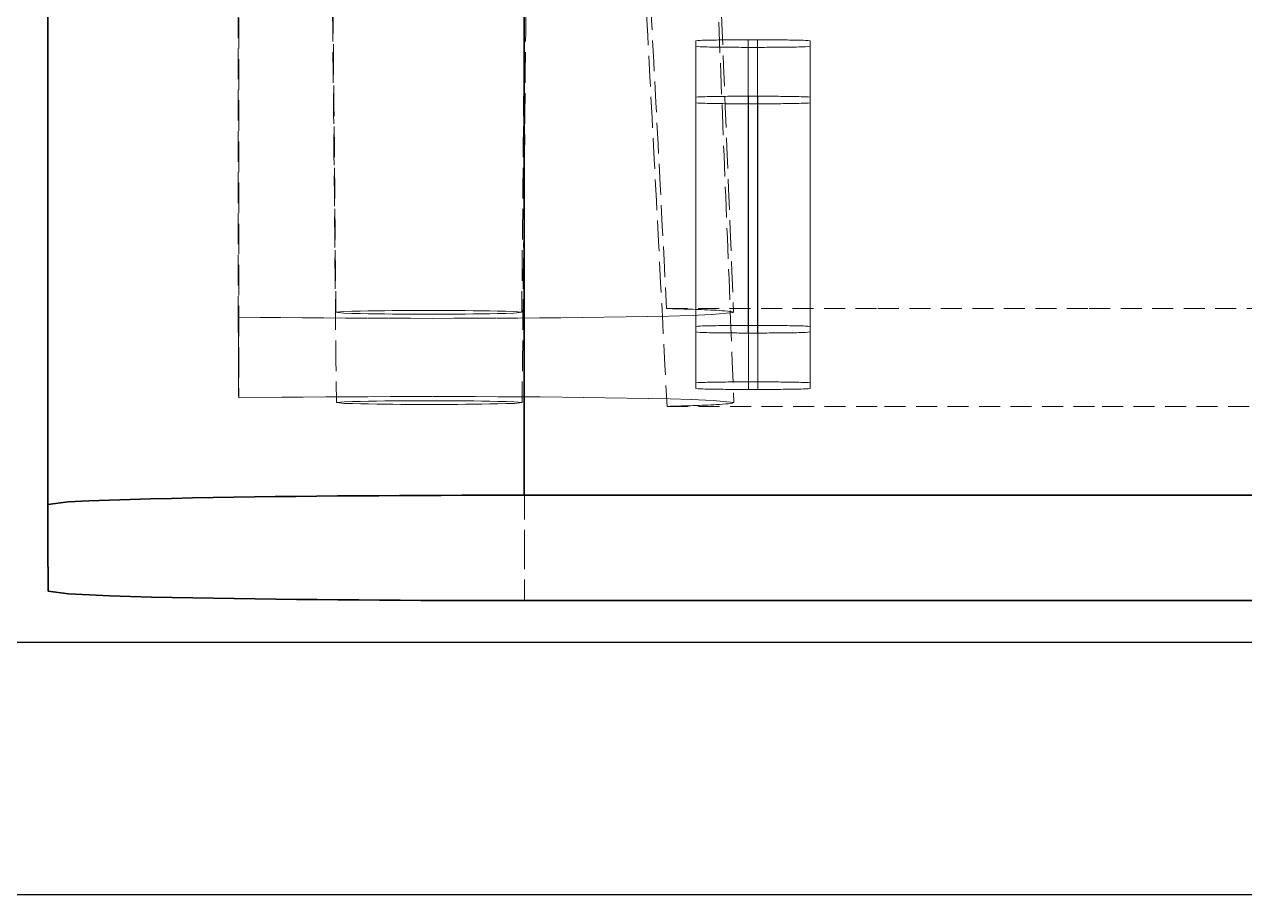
# Model space of a CAD drawing. Header units: millimetres. Extents: x 10 to 410, y 10 to 287.
# Drawn here: x 36.38 to 65.42, y 166 to 186.72 of the extents above; entities that cross this region are included whole.
import ezdxf

# ---------------------------------------------------------------- set-up
doc = ezdxf.new("R2010")
doc.units = ezdxf.units.MM
doc.linetypes.add('DASHED', pattern=[0.75, 0.5, -0.25])
for name, color, linetype, lineweight in [('HIDDEN', 8, 'DASHED', 18), ('TITLE_BLOCK', 7, 'CONTINUOUS', 25), ('VISIBLE', 7, 'CONTINUOUS', 35)]:
    doc.layers.add(name, color=color, linetype=linetype, lineweight=lineweight)

msp = doc.modelspace()

# ---------------------------------------------------------------- linework, layer by layer
at = {"layer": 'HIDDEN'}
for points in [[(43.794, 179.863), (43.785, 180.843), (43.775, 181.824), (43.766, 182.805), (43.757, 183.785), (43.747, 184.766), (43.738, 185.747), (43.729, 186.728), (43.719, 187.708), (43.71, 188.689), (43.701, 189.67), (43.691, 190.651), (43.682, 191.631), (43.673, 192.612), (43.663, 193.593), (43.654, 194.574), (43.645, 195.554), (43.635, 196.535), (43.626, 197.516), (43.617, 198.497), (43.607, 199.477), (43.598, 200.458), (43.589, 201.439), (43.579, 202.42)], [(48.216, 179.863), (48.225, 180.843), (48.234, 181.824), (48.244, 182.805), (48.253, 183.785), (48.262, 184.766), (48.272, 185.747), (48.281, 186.728), (48.29, 187.708), (48.3, 188.689), (48.309, 189.67), (48.319, 190.651), (48.328, 191.631), (48.337, 192.612), (48.347, 193.593), (48.356, 194.574), (48.365, 195.554), (48.375, 196.535), (48.384, 197.516), (48.393, 198.497), (48.403, 199.477), (48.412, 200.458), (48.421, 201.439), (48.431, 202.42)], [(51.663, 179.952), (51.612, 180.933), (51.562, 181.914), (51.511, 182.895), (51.46, 183.876), (51.409, 184.856), (51.358, 185.837), (51.306, 186.818), (51.254, 187.799), (51.203, 188.78), (51.15, 189.76), (51.098, 190.741), (51.045, 191.722), (50.992, 192.703), (50.939, 193.683), (50.886, 194.664), (50.832, 195.645), (50.778, 196.626), (50.724, 197.606), (50.669, 198.587), (50.614, 199.567), (50.559, 200.548), (50.504, 201.529), (50.448, 202.509)], [(52.354, 202.42), (52.393, 201.439), (52.432, 200.458), (52.472, 199.478), (52.511, 198.497), (52.55, 197.516), (52.589, 196.535), (52.629, 195.555), (52.668, 194.574), (52.707, 193.593), (52.746, 192.612), (52.786, 191.632), (52.825, 190.651), (52.864, 189.67), (52.903, 188.689), (52.942, 187.709), (52.982, 186.728), (53.021, 185.747), (53.06, 184.766), (53.099, 183.786), (53.139, 182.805), (53.178, 181.824), (53.217, 180.843), (53.256, 179.863)], [(41.47, 179.751), (41.47, 180.733), (41.47, 181.714), (41.47, 182.696), (41.47, 183.678), (41.47, 184.66), (41.47, 185.642), (41.47, 186.623), (41.47, 187.605), (41.47, 188.587), (41.47, 189.569), (41.47, 190.55), (41.47, 191.532), (41.47, 192.514), (41.47, 193.496), (41.47, 194.478), (41.47, 195.459), (41.47, 196.441), (41.47, 197.423), (41.47, 198.405), (41.47, 199.387), (41.47, 200.368), (41.47, 201.35), (41.47, 202.332)], [(36.945, 173.224), (36.945, 174.407), (36.945, 175.589), (36.945, 176.772), (36.945, 177.955), (36.945, 179.138), (36.945, 180.321), (36.945, 181.504), (36.945, 182.686), (36.945, 183.869), (36.945, 185.052), (36.945, 186.235), (36.945, 187.418), (36.945, 188.6), (36.945, 189.783), (36.945, 190.966), (36.945, 192.149), (36.945, 193.332), (36.945, 194.514), (36.945, 195.697), (36.945, 196.88), (36.945, 198.063), (36.945, 199.246), (36.945, 200.429)], [(41.48, 200.358), (41.48, 199.378), (41.48, 198.399), (41.48, 197.419), (41.48, 196.439), (41.48, 195.46), (41.48, 194.48), (41.48, 193.5), (41.48, 192.52), (41.48, 191.541), (41.48, 190.561), (41.48, 189.581), (41.48, 188.602), (41.48, 187.622), (41.48, 186.642), (41.48, 185.663), (41.48, 184.683), (41.48, 183.703), (41.48, 182.723), (41.48, 181.744), (41.48, 180.764), (41.48, 179.784), (41.48, 178.805), (41.48, 177.825)], [(43.805, 177.713), (43.795, 178.694), (43.786, 179.675), (43.776, 180.655), (43.767, 181.636), (43.758, 182.617), (43.748, 183.598), (43.739, 184.578), (43.73, 185.559), (43.72, 186.54), (43.711, 187.521), (43.702, 188.501), (43.692, 189.482), (43.683, 190.463), (43.674, 191.444), (43.664, 192.424), (43.655, 193.405), (43.646, 194.386), (43.636, 195.367), (43.627, 196.347), (43.618, 197.328), (43.608, 198.309), (43.599, 199.29), (43.59, 200.27)], [(48.226, 177.713), (48.235, 178.694), (48.245, 179.675), (48.254, 180.655), (48.263, 181.636), (48.273, 182.617), (48.282, 183.598), (48.292, 184.578), (48.301, 185.559), (48.31, 186.54), (48.32, 187.521), (48.329, 188.501), (48.338, 189.482), (48.348, 190.463), (48.357, 191.444), (48.366, 192.424), (48.376, 193.405), (48.385, 194.386), (48.394, 195.367), (48.404, 196.347), (48.413, 197.328), (48.422, 198.309), (48.432, 199.29), (48.441, 200.27)], [(48.284, 173), (48.284, 174.183), (48.284, 175.366), (48.284, 176.548), (48.284, 177.731), (48.284, 178.914), (48.284, 180.097), (48.284, 181.28), (48.284, 182.462), (48.284, 183.645), (48.284, 184.828), (48.284, 186.011), (48.284, 187.194), (48.284, 188.377), (48.284, 189.559), (48.284, 190.742), (48.284, 191.925), (48.284, 193.108), (48.284, 194.291), (48.284, 195.473), (48.284, 196.656), (48.284, 197.839), (48.284, 199.022), (48.284, 200.205)], [(51.674, 177.624), (51.624, 178.605), (51.573, 179.585), (51.522, 180.566), (51.471, 181.547), (51.42, 182.528), (51.369, 183.509), (51.318, 184.49), (51.266, 185.47), (51.214, 186.451), (51.162, 187.432), (51.109, 188.413), (51.057, 189.394), (51.004, 190.374), (50.95, 191.355), (50.897, 192.336), (50.843, 193.316), (50.789, 194.297), (50.735, 195.278), (50.681, 196.258), (50.626, 197.239), (50.57, 198.22), (50.515, 199.2), (50.459, 200.181)], [(52.364, 200.27), (52.404, 199.29), (52.443, 198.309), (52.482, 197.328), (52.521, 196.348), (52.56, 195.367), (52.6, 194.386), (52.639, 193.405), (52.678, 192.425), (52.717, 191.444), (52.757, 190.463), (52.796, 189.482), (52.835, 188.502), (52.874, 187.521), (52.914, 186.54), (52.953, 185.559), (52.992, 184.579), (53.031, 183.598), (53.071, 182.617), (53.11, 181.636), (53.149, 180.656), (53.188, 179.675), (53.228, 178.694), (53.267, 177.713)], [(52.356, 186.326), (52.409, 186.333), (52.463, 186.336), (52.517, 186.338), (52.572, 186.339), (52.626, 186.341), (52.68, 186.342), (52.734, 186.343), (52.789, 186.344), (52.843, 186.345), (52.897, 186.346), (52.951, 186.347), (53.006, 186.347), (53.06, 186.348), (53.114, 186.348), (53.168, 186.349), (53.223, 186.349), (53.277, 186.349), (53.331, 186.35), (53.385, 186.35), (53.44, 186.35), (53.494, 186.35), (53.548, 186.35), (53.603, 186.35)], [(52.356, 186.326), (52.356, 186.32), (52.356, 186.314), (52.356, 186.309), (52.356, 186.303), (52.356, 186.297), (52.356, 186.292), (52.356, 186.286), (52.356, 186.28), (52.356, 186.275), (52.356, 186.269), (52.356, 186.264), (52.356, 186.258), (52.356, 186.252), (52.356, 186.247), (52.356, 186.241), (52.356, 186.235), (52.356, 186.23), (52.356, 186.224), (52.356, 186.218), (52.356, 186.213), (52.356, 186.207), (52.356, 186.201), (52.356, 186.196)], [(52.356, 186.326), (52.356, 186.326), (52.356, 186.326), (52.356, 186.326), (52.356, 186.326), (52.356, 186.326), (52.356, 186.326), (52.356, 186.326), (52.356, 186.326), (52.356, 186.326), (52.356, 186.326), (52.356, 186.326), (52.356, 186.326), (52.356, 186.326), (52.356, 186.326), (52.356, 186.326), (52.356, 186.326), (52.356, 186.326), (52.356, 186.326), (52.356, 186.326), (52.356, 186.326), (52.356, 186.326), (52.356, 186.326), (52.356, 186.326)], [(52.356, 179.524), (52.356, 179.82), (52.356, 180.116), (52.356, 180.412), (52.356, 180.707), (52.356, 181.003), (52.356, 181.299), (52.356, 181.594), (52.356, 181.89), (52.356, 182.186), (52.356, 182.481), (52.356, 182.777), (52.356, 183.073), (52.356, 183.369), (52.356, 183.664), (52.356, 183.96), (52.356, 184.256), (52.356, 184.551), (52.356, 184.847), (52.356, 185.143), (52.356, 185.439), (52.356, 185.734), (52.356, 186.03), (52.356, 186.326)], [(52.356, 179.524), (52.356, 179.82), (52.356, 180.116), (52.356, 180.412), (52.356, 180.707), (52.356, 181.003), (52.356, 181.299), (52.356, 181.594), (52.356, 181.89), (52.356, 182.186), (52.356, 182.481), (52.356, 182.777), (52.356, 183.073), (52.356, 183.369), (52.356, 183.664), (52.356, 183.96), (52.356, 184.256), (52.356, 184.551), (52.356, 184.847), (52.356, 185.143), (52.356, 185.439), (52.356, 185.734), (52.356, 186.03), (52.356, 186.326)], [(52.356, 186.196), (52.41, 186.189), (52.464, 186.186), (52.518, 186.184), (52.572, 186.182), (52.626, 186.18), (52.681, 186.179), (52.735, 186.178), (52.789, 186.177), (52.844, 186.176), (52.898, 186.175), (52.952, 186.175), (53.006, 186.174), (53.061, 186.174), (53.115, 186.173), (53.169, 186.173), (53.223, 186.172), (53.278, 186.172), (53.332, 186.172), (53.386, 186.172), (53.441, 186.171), (53.495, 186.171), (53.549, 186.171), (53.603, 186.171)], [(52.356, 179.395), (52.356, 179.69), (52.356, 179.986), (52.356, 180.282), (52.356, 180.577), (52.356, 180.873), (52.356, 181.169), (52.356, 181.465), (52.356, 181.76), (52.356, 182.056), (52.356, 182.352), (52.356, 182.647), (52.356, 182.943), (52.356, 183.239), (52.356, 183.534), (52.356, 183.83), (52.356, 184.126), (52.356, 184.422), (52.356, 184.717), (52.356, 185.013), (52.356, 185.309), (52.356, 185.604), (52.356, 185.9), (52.356, 186.196)], [(53.603, 186.35), (53.612, 186.35), (53.622, 186.35), (53.632, 186.35), (53.642, 186.35), (53.652, 186.35), (53.662, 186.35), (53.672, 186.35), (53.681, 186.35), (53.691, 186.35), (53.701, 186.35), (53.711, 186.35), (53.721, 186.35), (53.731, 186.35), (53.741, 186.35), (53.75, 186.35), (53.76, 186.35), (53.77, 186.35), (53.78, 186.35), (53.79, 186.35), (53.8, 186.35), (53.81, 186.35), (53.819, 186.35), (53.829, 186.35)], [(53.603, 179.549), (53.603, 179.845), (53.603, 180.14), (53.603, 180.436), (53.603, 180.732), (53.603, 181.028), (53.603, 181.323), (53.603, 181.619), (53.603, 181.915), (53.603, 182.21), (53.603, 182.506), (53.603, 182.802), (53.603, 183.098), (53.603, 183.393), (53.603, 183.689), (53.603, 183.985), (53.603, 184.28), (53.603, 184.576), (53.603, 184.872), (53.603, 185.167), (53.603, 185.463), (53.603, 185.759), (53.603, 186.055), (53.603, 186.35)], [(53.603, 186.171), (53.613, 186.171), (53.623, 186.171), (53.633, 186.171), (53.643, 186.171), (53.653, 186.171), (53.663, 186.171), (53.672, 186.171), (53.682, 186.171), (53.692, 186.171), (53.702, 186.171), (53.712, 186.171), (53.722, 186.171), (53.732, 186.171), (53.741, 186.171), (53.751, 186.171), (53.761, 186.171), (53.771, 186.171), (53.781, 186.171), (53.791, 186.171), (53.801, 186.171), (53.81, 186.171), (53.82, 186.171), (53.83, 186.171)], [(53.603, 179.37), (53.603, 179.666), (53.603, 179.961), (53.603, 180.257), (53.603, 180.553), (53.603, 180.848), (53.603, 181.144), (53.603, 181.44), (53.603, 181.736), (53.603, 182.031), (53.603, 182.327), (53.603, 182.623), (53.603, 182.918), (53.603, 183.214), (53.603, 183.51), (53.603, 183.806), (53.603, 184.101), (53.603, 184.397), (53.603, 184.693), (53.603, 184.988), (53.603, 185.284), (53.603, 185.58), (53.603, 185.875), (53.603, 186.171)], [(53.829, 186.35), (53.884, 186.35), (53.938, 186.35), (53.992, 186.35), (54.046, 186.35), (54.101, 186.35), (54.155, 186.349), (54.209, 186.349), (54.264, 186.349), (54.318, 186.348), (54.372, 186.348), (54.426, 186.347), (54.481, 186.347), (54.535, 186.346), (54.589, 186.345), (54.643, 186.344), (54.698, 186.343), (54.752, 186.342), (54.806, 186.341), (54.86, 186.339), (54.915, 186.338), (54.969, 186.336), (55.023, 186.333), (55.077, 186.326)], [(53.829, 179.549), (53.829, 179.845), (53.829, 180.14), (53.829, 180.436), (53.829, 180.732), (53.829, 181.028), (53.829, 181.323), (53.829, 181.619), (53.829, 181.915), (53.829, 182.21), (53.829, 182.506), (53.829, 182.802), (53.829, 183.098), (53.829, 183.393), (53.829, 183.689), (53.829, 183.985), (53.829, 184.28), (53.829, 184.576), (53.829, 184.872), (53.829, 185.167), (53.829, 185.463), (53.829, 185.759), (53.829, 186.055), (53.829, 186.35)], [(53.83, 186.171), (53.884, 186.171), (53.939, 186.171), (53.993, 186.171), (54.047, 186.172), (54.102, 186.172), (54.156, 186.172), (54.21, 186.172), (54.264, 186.173), (54.319, 186.173), (54.373, 186.174), (54.427, 186.174), (54.481, 186.175), (54.536, 186.175), (54.59, 186.176), (54.644, 186.177), (54.698, 186.178), (54.753, 186.179), (54.807, 186.18), (54.861, 186.182), (54.915, 186.184), (54.97, 186.186), (55.024, 186.189), (55.077, 186.196)], [(53.83, 179.37), (53.83, 179.666), (53.83, 179.961), (53.83, 180.257), (53.83, 180.553), (53.83, 180.848), (53.83, 181.144), (53.83, 181.44), (53.83, 181.736), (53.83, 182.031), (53.83, 182.327), (53.83, 182.623), (53.83, 182.918), (53.83, 183.214), (53.83, 183.51), (53.83, 183.806), (53.83, 184.101), (53.83, 184.397), (53.83, 184.693), (53.83, 184.988), (53.83, 185.284), (53.83, 185.58), (53.83, 185.875), (53.83, 186.171)], [(55.077, 186.326), (55.077, 186.32), (55.077, 186.314), (55.077, 186.309), (55.077, 186.303), (55.077, 186.297), (55.077, 186.292), (55.077, 186.286), (55.077, 186.28), (55.077, 186.275), (55.077, 186.269), (55.077, 186.264), (55.077, 186.258), (55.077, 186.252), (55.077, 186.247), (55.077, 186.241), (55.077, 186.235), (55.077, 186.23), (55.077, 186.224), (55.077, 186.218), (55.077, 186.213), (55.077, 186.207), (55.077, 186.201), (55.077, 186.196)], [(55.077, 179.524), (55.077, 179.82), (55.077, 180.116), (55.077, 180.412), (55.077, 180.707), (55.077, 181.003), (55.077, 181.299), (55.077, 181.594), (55.077, 181.89), (55.077, 182.186), (55.077, 182.481), (55.077, 182.777), (55.077, 183.073), (55.077, 183.369), (55.077, 183.664), (55.077, 183.96), (55.077, 184.256), (55.077, 184.551), (55.077, 184.847), (55.077, 185.143), (55.077, 185.439), (55.077, 185.734), (55.077, 186.03), (55.077, 186.326)], [(55.077, 186.196), (55.077, 186.196), (55.077, 186.196), (55.077, 186.196), (55.077, 186.196), (55.077, 186.196), (55.077, 186.196), (55.077, 186.196), (55.077, 186.196), (55.077, 186.196), (55.077, 186.196), (55.077, 186.196), (55.077, 186.196), (55.077, 186.196), (55.077, 186.196), (55.077, 186.196), (55.077, 186.196), (55.077, 186.196), (55.077, 186.196), (55.077, 186.196), (55.077, 186.196), (55.077, 186.196), (55.077, 186.196), (55.077, 186.196)], [(55.077, 179.395), (55.077, 179.69), (55.077, 179.986), (55.077, 180.282), (55.077, 180.577), (55.077, 180.873), (55.077, 181.169), (55.077, 181.465), (55.077, 181.76), (55.077, 182.056), (55.077, 182.352), (55.077, 182.647), (55.077, 182.943), (55.077, 183.239), (55.077, 183.534), (55.077, 183.83), (55.077, 184.126), (55.077, 184.422), (55.077, 184.717), (55.077, 185.013), (55.077, 185.309), (55.077, 185.604), (55.077, 185.9), (55.077, 186.196)], [(55.077, 179.395), (55.077, 179.69), (55.077, 179.986), (55.077, 180.282), (55.077, 180.577), (55.077, 180.873), (55.077, 181.169), (55.077, 181.465), (55.077, 181.76), (55.077, 182.056), (55.077, 182.352), (55.077, 182.647), (55.077, 182.943), (55.077, 183.239), (55.077, 183.534), (55.077, 183.83), (55.077, 184.126), (55.077, 184.422), (55.077, 184.717), (55.077, 185.013), (55.077, 185.309), (55.077, 185.604), (55.077, 185.9), (55.077, 186.196)], [(52.362, 184.982), (52.415, 184.989), (52.47, 184.992), (52.524, 184.994), (52.578, 184.996), (52.632, 184.998), (52.687, 184.999), (52.741, 185), (52.795, 185.001), (52.849, 185.002), (52.904, 185.003), (52.958, 185.003), (53.012, 185.004), (53.066, 185.004), (53.121, 185.005), (53.175, 185.005), (53.229, 185.006), (53.283, 185.006), (53.338, 185.006), (53.392, 185.007), (53.446, 185.007), (53.501, 185.007), (53.555, 185.007), (53.609, 185.007)], [(52.362, 184.982), (52.362, 184.977), (52.362, 184.971), (52.362, 184.965), (52.362, 184.96), (52.362, 184.954), (52.362, 184.948), (52.362, 184.943), (52.362, 184.937), (52.362, 184.931), (52.362, 184.926), (52.362, 184.92), (52.362, 184.915), (52.362, 184.909), (52.362, 184.903), (52.362, 184.898), (52.362, 184.892), (52.363, 184.886), (52.363, 184.881), (52.363, 184.875), (52.363, 184.869), (52.363, 184.864), (52.363, 184.858), (52.363, 184.852)], [(52.362, 184.982), (52.362, 184.982), (52.362, 184.982), (52.362, 184.982), (52.362, 184.982), (52.362, 184.982), (52.362, 184.982), (52.362, 184.982), (52.362, 184.982), (52.362, 184.982), (52.362, 184.982), (52.362, 184.982), (52.362, 184.982), (52.362, 184.982), (52.362, 184.982), (52.362, 184.982), (52.362, 184.982), (52.362, 184.982), (52.362, 184.982), (52.362, 184.982), (52.362, 184.982), (52.362, 184.982), (52.362, 184.982), (52.362, 184.982)], [(52.362, 178.181), (52.362, 178.477), (52.362, 178.773), (52.362, 179.068), (52.362, 179.364), (52.362, 179.66), (52.362, 179.955), (52.362, 180.251), (52.362, 180.547), (52.362, 180.842), (52.362, 181.138), (52.362, 181.434), (52.362, 181.73), (52.362, 182.025), (52.362, 182.321), (52.362, 182.617), (52.362, 182.912), (52.362, 183.208), (52.362, 183.504), (52.362, 183.799), (52.362, 184.095), (52.362, 184.391), (52.362, 184.687), (52.362, 184.982)], [(52.362, 178.181), (52.362, 178.477), (52.362, 178.773), (52.362, 179.068), (52.362, 179.364), (52.362, 179.66), (52.362, 179.955), (52.362, 180.251), (52.362, 180.547), (52.362, 180.842), (52.362, 181.138), (52.362, 181.434), (52.362, 181.73), (52.362, 182.025), (52.362, 182.321), (52.362, 182.617), (52.362, 182.912), (52.362, 183.208), (52.362, 183.504), (52.362, 183.799), (52.362, 184.095), (52.362, 184.391), (52.362, 184.687), (52.362, 184.982)], [(53.609, 185.007), (53.619, 185.007), (53.629, 185.007), (53.639, 185.007), (53.648, 185.007), (53.658, 185.007), (53.668, 185.007), (53.678, 185.007), (53.688, 185.007), (53.698, 185.007), (53.708, 185.007), (53.717, 185.007), (53.727, 185.007), (53.737, 185.007), (53.747, 185.007), (53.757, 185.007), (53.767, 185.007), (53.777, 185.007), (53.787, 185.007), (53.796, 185.007), (53.806, 185.007), (53.816, 185.007), (53.826, 185.007), (53.836, 185.007)], [(53.609, 178.206), (53.609, 178.501), (53.609, 178.797), (53.609, 179.093), (53.609, 179.389), (53.609, 179.684), (53.609, 179.98), (53.609, 180.276), (53.609, 180.571), (53.609, 180.867), (53.609, 181.163), (53.609, 181.459), (53.609, 181.754), (53.609, 182.05), (53.609, 182.346), (53.609, 182.641), (53.609, 182.937), (53.609, 183.233), (53.609, 183.528), (53.609, 183.824), (53.609, 184.12), (53.609, 184.416), (53.609, 184.711), (53.609, 185.007)], [(53.836, 185.007), (53.89, 185.007), (53.944, 185.007), (53.999, 185.007), (54.053, 185.007), (54.107, 185.006), (54.161, 185.006), (54.216, 185.006), (54.27, 185.005), (54.324, 185.005), (54.379, 185.004), (54.433, 185.004), (54.487, 185.003), (54.541, 185.003), (54.596, 185.002), (54.65, 185.001), (54.704, 185), (54.758, 184.999), (54.813, 184.998), (54.867, 184.996), (54.921, 184.994), (54.975, 184.992), (55.03, 184.989), (55.083, 184.982)], [(53.836, 178.206), (53.836, 178.501), (53.836, 178.797), (53.836, 179.093), (53.836, 179.389), (53.836, 179.684), (53.836, 179.98), (53.836, 180.276), (53.836, 180.571), (53.836, 180.867), (53.836, 181.163), (53.836, 181.459), (53.836, 181.754), (53.836, 182.05), (53.836, 182.346), (53.836, 182.641), (53.836, 182.937), (53.836, 183.233), (53.836, 183.528), (53.836, 183.824), (53.836, 184.12), (53.836, 184.416), (53.836, 184.711), (53.836, 185.007)], [(55.083, 184.982), (55.083, 184.977), (55.083, 184.971), (55.083, 184.965), (55.083, 184.96), (55.083, 184.954), (55.083, 184.948), (55.083, 184.943), (55.083, 184.937), (55.083, 184.931), (55.083, 184.926), (55.083, 184.92), (55.083, 184.915), (55.083, 184.909), (55.083, 184.903), (55.083, 184.898), (55.083, 184.892), (55.083, 184.886), (55.084, 184.881), (55.084, 184.875), (55.084, 184.869), (55.084, 184.864), (55.084, 184.858), (55.084, 184.852)], [(55.083, 178.181), (55.083, 178.477), (55.083, 178.773), (55.083, 179.068), (55.083, 179.364), (55.083, 179.66), (55.083, 179.955), (55.083, 180.251), (55.083, 180.547), (55.083, 180.842), (55.083, 181.138), (55.083, 181.434), (55.083, 181.73), (55.083, 182.025), (55.083, 182.321), (55.083, 182.617), (55.083, 182.912), (55.083, 183.208), (55.083, 183.504), (55.083, 183.799), (55.083, 184.095), (55.083, 184.391), (55.083, 184.687), (55.083, 184.982)], [(52.363, 184.852), (52.416, 184.845), (52.47, 184.842), (52.524, 184.84), (52.579, 184.839), (52.633, 184.837), (52.687, 184.836), (52.741, 184.835), (52.796, 184.834), (52.85, 184.833), (52.904, 184.832), (52.959, 184.831), (53.013, 184.831), (53.067, 184.83), (53.121, 184.83), (53.176, 184.829), (53.23, 184.829), (53.284, 184.829), (53.339, 184.828), (53.393, 184.828), (53.447, 184.828), (53.501, 184.828), (53.556, 184.828), (53.61, 184.828)], [(52.363, 178.051), (52.363, 178.347), (52.363, 178.643), (52.363, 178.938), (52.363, 179.234), (52.363, 179.53), (52.363, 179.826), (52.363, 180.121), (52.363, 180.417), (52.363, 180.713), (52.363, 181.008), (52.363, 181.304), (52.363, 181.6), (52.363, 181.895), (52.363, 182.191), (52.363, 182.487), (52.363, 182.783), (52.363, 183.078), (52.363, 183.374), (52.363, 183.67), (52.363, 183.965), (52.363, 184.261), (52.363, 184.557), (52.363, 184.852)], [(53.61, 184.828), (53.62, 184.828), (53.63, 184.828), (53.639, 184.828), (53.649, 184.828), (53.659, 184.828), (53.669, 184.828), (53.679, 184.828), (53.689, 184.828), (53.699, 184.828), (53.708, 184.828), (53.718, 184.828), (53.728, 184.828), (53.738, 184.828), (53.748, 184.828), (53.758, 184.828), (53.768, 184.828), (53.778, 184.828), (53.787, 184.828), (53.797, 184.828), (53.807, 184.828), (53.817, 184.828), (53.827, 184.828), (53.837, 184.828)], [(53.61, 178.027), (53.61, 178.322), (53.61, 178.618), (53.61, 178.914), (53.61, 179.209), (53.61, 179.505), (53.61, 179.801), (53.61, 180.097), (53.61, 180.392), (53.61, 180.688), (53.61, 180.984), (53.61, 181.279), (53.61, 181.575), (53.61, 181.871), (53.61, 182.167), (53.61, 182.462), (53.61, 182.758), (53.61, 183.054), (53.61, 183.349), (53.61, 183.645), (53.61, 183.941), (53.61, 184.236), (53.61, 184.532), (53.61, 184.828)], [(53.837, 184.828), (53.891, 184.828), (53.945, 184.828), (53.999, 184.828), (54.054, 184.828), (54.108, 184.828), (54.162, 184.829), (54.217, 184.829), (54.271, 184.829), (54.325, 184.83), (54.379, 184.83), (54.434, 184.831), (54.488, 184.831), (54.542, 184.832), (54.596, 184.833), (54.651, 184.834), (54.705, 184.835), (54.759, 184.836), (54.813, 184.837), (54.868, 184.839), (54.922, 184.84), (54.976, 184.842), (55.03, 184.845), (55.084, 184.852)], [(53.837, 178.027), (53.837, 178.322), (53.837, 178.618), (53.837, 178.914), (53.837, 179.209), (53.837, 179.505), (53.837, 179.801), (53.837, 180.097), (53.837, 180.392), (53.837, 180.688), (53.837, 180.984), (53.837, 181.279), (53.837, 181.575), (53.837, 181.871), (53.837, 182.167), (53.837, 182.462), (53.837, 182.758), (53.837, 183.054), (53.837, 183.349), (53.837, 183.645), (53.837, 183.941), (53.837, 184.236), (53.837, 184.532), (53.837, 184.828)], [(55.084, 184.852), (55.084, 184.852), (55.084, 184.852), (55.084, 184.852), (55.084, 184.852), (55.084, 184.852), (55.084, 184.852), (55.084, 184.852), (55.084, 184.852), (55.084, 184.852), (55.084, 184.852), (55.084, 184.852), (55.084, 184.852), (55.084, 184.852), (55.084, 184.852), (55.084, 184.852), (55.084, 184.852), (55.084, 184.852), (55.084, 184.852), (55.084, 184.852), (55.084, 184.852), (55.084, 184.852), (55.084, 184.852), (55.084, 184.852)], [(55.084, 178.051), (55.084, 178.347), (55.084, 178.643), (55.084, 178.938), (55.084, 179.234), (55.084, 179.53), (55.084, 179.826), (55.084, 180.121), (55.084, 180.417), (55.084, 180.713), (55.084, 181.008), (55.084, 181.304), (55.084, 181.6), (55.084, 181.895), (55.084, 182.191), (55.084, 182.487), (55.084, 182.783), (55.084, 183.078), (55.084, 183.374), (55.084, 183.67), (55.084, 183.965), (55.084, 184.261), (55.084, 184.557), (55.084, 184.852)], [(55.084, 178.051), (55.084, 178.347), (55.084, 178.643), (55.084, 178.938), (55.084, 179.234), (55.084, 179.53), (55.084, 179.826), (55.084, 180.121), (55.084, 180.417), (55.084, 180.713), (55.084, 181.008), (55.084, 181.304), (55.084, 181.6), (55.084, 181.895), (55.084, 182.191), (55.084, 182.487), (55.084, 182.783), (55.084, 183.078), (55.084, 183.374), (55.084, 183.67), (55.084, 183.965), (55.084, 184.261), (55.084, 184.557), (55.084, 184.852)], [(41.47, 179.751), (41.983, 179.743), (42.496, 179.737), (43.009, 179.732), (43.521, 179.728), (44.034, 179.725), (44.547, 179.722), (45.059, 179.721), (45.572, 179.72), (46.085, 179.719), (46.598, 179.72), (47.11, 179.721), (47.623, 179.723), (48.136, 179.726), (48.648, 179.729), (49.161, 179.734), (49.674, 179.739), (50.186, 179.746), (50.699, 179.753), (51.212, 179.763), (51.724, 179.774), (52.237, 179.789), (52.749, 179.81), (53.256, 179.863)], [(41.47, 179.751), (41.471, 179.667), (41.471, 179.583), (41.472, 179.5), (41.472, 179.416), (41.473, 179.332), (41.473, 179.248), (41.473, 179.165), (41.474, 179.081), (41.474, 178.997), (41.475, 178.913), (41.475, 178.83), (41.475, 178.746), (41.476, 178.662), (41.476, 178.579), (41.477, 178.495), (41.477, 178.411), (41.477, 178.327), (41.478, 178.244), (41.478, 178.16), (41.479, 178.076), (41.479, 177.992), (41.479, 177.909), (41.48, 177.825)], [(43.794, 179.863), (43.985, 179.88), (44.177, 179.887), (44.369, 179.892), (44.562, 179.896), (44.754, 179.899), (44.947, 179.901), (45.139, 179.903), (45.331, 179.904), (45.524, 179.905), (45.716, 179.906), (45.909, 179.906), (46.101, 179.906), (46.293, 179.906), (46.486, 179.905), (46.678, 179.904), (46.871, 179.903), (47.063, 179.901), (47.255, 179.899), (47.448, 179.896), (47.64, 179.892), (47.833, 179.887), (48.025, 179.88), (48.216, 179.863)], [(48.216, 179.863), (48.025, 179.845), (47.833, 179.838), (47.641, 179.833), (47.448, 179.829), (47.256, 179.827), (47.063, 179.824), (46.871, 179.822), (46.679, 179.821), (46.486, 179.82), (46.294, 179.819), (46.101, 179.819), (45.909, 179.819), (45.716, 179.819), (45.524, 179.82), (45.332, 179.821), (45.139, 179.822), (44.947, 179.824), (44.754, 179.827), (44.562, 179.829), (44.37, 179.833), (44.177, 179.838), (43.985, 179.845), (43.794, 179.863)], [(48.216, 179.863), (48.216, 179.863), (48.216, 179.863), (48.216, 179.863), (48.216, 179.863), (48.216, 179.863), (48.216, 179.863), (48.216, 179.863), (48.216, 179.863), (48.216, 179.863), (48.216, 179.863), (48.216, 179.863), (48.216, 179.863), (48.216, 179.863), (48.216, 179.863), (48.216, 179.863), (48.216, 179.863), (48.216, 179.863), (48.216, 179.863), (48.216, 179.863), (48.216, 179.863), (48.216, 179.863), (48.216, 179.863), (48.216, 179.863)], [(53.256, 179.863), (53.191, 179.882), (53.122, 179.89), (53.053, 179.896), (52.983, 179.901), (52.914, 179.906), (52.845, 179.91), (52.775, 179.914), (52.706, 179.917), (52.636, 179.92), (52.567, 179.923), (52.497, 179.926), (52.428, 179.929), (52.358, 179.932), (52.289, 179.934), (52.219, 179.936), (52.15, 179.939), (52.08, 179.941), (52.011, 179.943), (51.941, 179.945), (51.872, 179.947), (51.802, 179.949), (51.732, 179.95), (51.663, 179.952)], [(51.663, 179.952), (56.692, 179.952), (61.721, 179.952), (66.749, 179.952), (71.778, 179.952), (76.807, 179.952), (81.836, 179.952), (86.865, 179.952), (91.893, 179.952), (96.922, 179.952), (101.951, 179.952), (106.98, 179.952), (112.009, 179.952), (117.038, 179.952), (122.066, 179.952), (127.095, 179.952), (132.124, 179.952), (137.153, 179.952), (142.182, 179.952), (147.211, 179.952), (152.239, 179.952), (157.268, 179.952), (162.297, 179.952), (167.326, 179.952)], [(52.356, 179.524), (52.409, 179.532), (52.463, 179.534), (52.517, 179.537), (52.572, 179.538), (52.626, 179.54), (52.68, 179.541), (52.734, 179.542), (52.789, 179.543), (52.843, 179.544), (52.897, 179.545), (52.951, 179.545), (53.006, 179.546), (53.06, 179.547), (53.114, 179.547), (53.168, 179.548), (53.223, 179.548), (53.277, 179.548), (53.331, 179.548), (53.385, 179.549), (53.44, 179.549), (53.494, 179.549), (53.548, 179.549), (53.603, 179.549)], [(52.356, 179.524), (52.356, 179.519), (52.356, 179.513), (52.356, 179.508), (52.356, 179.502), (52.356, 179.496), (52.356, 179.491), (52.356, 179.485), (52.356, 179.479), (52.356, 179.474), (52.356, 179.468), (52.356, 179.462), (52.356, 179.457), (52.356, 179.451), (52.356, 179.445), (52.356, 179.44), (52.356, 179.434), (52.356, 179.428), (52.356, 179.423), (52.356, 179.417), (52.356, 179.412), (52.356, 179.406), (52.356, 179.4), (52.356, 179.395)], [(52.356, 179.524), (52.356, 179.524), (52.356, 179.524), (52.356, 179.524), (52.356, 179.524), (52.356, 179.524), (52.356, 179.524), (52.356, 179.524), (52.356, 179.524), (52.356, 179.524), (52.356, 179.524), (52.356, 179.524), (52.356, 179.524), (52.356, 179.524), (52.356, 179.524), (52.356, 179.524), (52.356, 179.524), (52.356, 179.524), (52.356, 179.524), (52.356, 179.524), (52.356, 179.524), (52.356, 179.524), (52.356, 179.524), (52.356, 179.524)], [(53.603, 179.549), (53.612, 179.549), (53.622, 179.549), (53.632, 179.549), (53.642, 179.549), (53.652, 179.549), (53.662, 179.549), (53.672, 179.549), (53.681, 179.549), (53.691, 179.549), (53.701, 179.549), (53.711, 179.549), (53.721, 179.549), (53.731, 179.549), (53.741, 179.549), (53.75, 179.549), (53.76, 179.549), (53.77, 179.549), (53.78, 179.549), (53.79, 179.549), (53.8, 179.549), (53.81, 179.549), (53.819, 179.549), (53.829, 179.549)], [(53.829, 179.549), (53.884, 179.549), (53.938, 179.549), (53.992, 179.549), (54.046, 179.549), (54.101, 179.548), (54.155, 179.548), (54.209, 179.548), (54.264, 179.548), (54.318, 179.547), (54.372, 179.547), (54.426, 179.546), (54.481, 179.545), (54.535, 179.545), (54.589, 179.544), (54.643, 179.543), (54.698, 179.542), (54.752, 179.541), (54.806, 179.54), (54.86, 179.538), (54.915, 179.537), (54.969, 179.534), (55.023, 179.532), (55.077, 179.524)], [(55.077, 179.524), (55.077, 179.519), (55.077, 179.513), (55.077, 179.508), (55.077, 179.502), (55.077, 179.496), (55.077, 179.491), (55.077, 179.485), (55.077, 179.479), (55.077, 179.474), (55.077, 179.468), (55.077, 179.462), (55.077, 179.457), (55.077, 179.451), (55.077, 179.445), (55.077, 179.44), (55.077, 179.434), (55.077, 179.428), (55.077, 179.423), (55.077, 179.417), (55.077, 179.412), (55.077, 179.406), (55.077, 179.4), (55.077, 179.395)], [(52.356, 179.395), (52.41, 179.387), (52.464, 179.385), (52.518, 179.382), (52.572, 179.381), (52.626, 179.379), (52.681, 179.378), (52.735, 179.377), (52.789, 179.376), (52.844, 179.375), (52.898, 179.374), (52.952, 179.374), (53.006, 179.373), (53.061, 179.372), (53.115, 179.372), (53.169, 179.372), (53.223, 179.371), (53.278, 179.371), (53.332, 179.371), (53.386, 179.37), (53.441, 179.37), (53.495, 179.37), (53.549, 179.37), (53.603, 179.37)], [(53.603, 179.37), (53.613, 179.37), (53.623, 179.37), (53.633, 179.37), (53.643, 179.37), (53.653, 179.37), (53.663, 179.37), (53.672, 179.37), (53.682, 179.37), (53.692, 179.37), (53.702, 179.37), (53.712, 179.37), (53.722, 179.37), (53.732, 179.37), (53.741, 179.37), (53.751, 179.37), (53.761, 179.37), (53.771, 179.37), (53.781, 179.37), (53.791, 179.37), (53.801, 179.37), (53.81, 179.37), (53.82, 179.37), (53.83, 179.37)], [(53.83, 179.37), (53.884, 179.37), (53.939, 179.37), (53.993, 179.37), (54.047, 179.37), (54.102, 179.371), (54.156, 179.371), (54.21, 179.371), (54.264, 179.372), (54.319, 179.372), (54.373, 179.372), (54.427, 179.373), (54.481, 179.374), (54.536, 179.374), (54.59, 179.375), (54.644, 179.376), (54.698, 179.377), (54.753, 179.378), (54.807, 179.379), (54.861, 179.381), (54.915, 179.382), (54.97, 179.385), (55.024, 179.387), (55.077, 179.395)], [(55.077, 179.395), (55.077, 179.395), (55.077, 179.395), (55.077, 179.395), (55.077, 179.395), (55.077, 179.395), (55.077, 179.395), (55.077, 179.395), (55.077, 179.395), (55.077, 179.395), (55.077, 179.395), (55.077, 179.395), (55.077, 179.395), (55.077, 179.395), (55.077, 179.395), (55.077, 179.395), (55.077, 179.395), (55.077, 179.395), (55.077, 179.395), (55.077, 179.395), (55.077, 179.395), (55.077, 179.395), (55.077, 179.395), (55.077, 179.395)], [(52.362, 178.181), (52.415, 178.188), (52.47, 178.191), (52.524, 178.193), (52.578, 178.195), (52.632, 178.196), (52.687, 178.198), (52.741, 178.199), (52.795, 178.2), (52.849, 178.201), (52.904, 178.201), (52.958, 178.202), (53.012, 178.203), (53.066, 178.203), (53.121, 178.204), (53.175, 178.204), (53.229, 178.205), (53.283, 178.205), (53.338, 178.205), (53.392, 178.205), (53.446, 178.206), (53.501, 178.206), (53.555, 178.206), (53.609, 178.206)], [(52.362, 178.181), (52.362, 178.175), (52.362, 178.17), (52.362, 178.164), (52.362, 178.159), (52.362, 178.153), (52.362, 178.147), (52.362, 178.142), (52.362, 178.136), (52.362, 178.13), (52.362, 178.125), (52.362, 178.119), (52.362, 178.113), (52.362, 178.108), (52.362, 178.102), (52.362, 178.096), (52.362, 178.091), (52.363, 178.085), (52.363, 178.08), (52.363, 178.074), (52.363, 178.068), (52.363, 178.063), (52.363, 178.057), (52.363, 178.051)], [(52.362, 178.181), (52.362, 178.181), (52.362, 178.181), (52.362, 178.181), (52.362, 178.181), (52.362, 178.181), (52.362, 178.181), (52.362, 178.181), (52.362, 178.181), (52.362, 178.181), (52.362, 178.181), (52.362, 178.181), (52.362, 178.181), (52.362, 178.181), (52.362, 178.181), (52.362, 178.181), (52.362, 178.181), (52.362, 178.181), (52.362, 178.181), (52.362, 178.181), (52.362, 178.181), (52.362, 178.181), (52.362, 178.181), (52.362, 178.181)], [(52.363, 178.051), (52.416, 178.044), (52.47, 178.041), (52.524, 178.039), (52.579, 178.037), (52.633, 178.036), (52.687, 178.035), (52.741, 178.034), (52.796, 178.033), (52.85, 178.032), (52.904, 178.031), (52.959, 178.03), (53.013, 178.03), (53.067, 178.029), (53.121, 178.029), (53.176, 178.028), (53.23, 178.028), (53.284, 178.028), (53.339, 178.027), (53.393, 178.027), (53.447, 178.027), (53.501, 178.027), (53.556, 178.027), (53.61, 178.027)], [(53.609, 178.206), (53.619, 178.206), (53.629, 178.206), (53.639, 178.206), (53.648, 178.206), (53.658, 178.206), (53.668, 178.206), (53.678, 178.206), (53.688, 178.206), (53.698, 178.206), (53.708, 178.206), (53.717, 178.206), (53.727, 178.206), (53.737, 178.206), (53.747, 178.206), (53.757, 178.206), (53.767, 178.206), (53.777, 178.206), (53.787, 178.206), (53.796, 178.206), (53.806, 178.206), (53.816, 178.206), (53.826, 178.206), (53.836, 178.206)], [(53.61, 178.027), (53.62, 178.027), (53.63, 178.027), (53.639, 178.027), (53.649, 178.027), (53.659, 178.027), (53.669, 178.027), (53.679, 178.027), (53.689, 178.027), (53.699, 178.027), (53.708, 178.027), (53.718, 178.027), (53.728, 178.027), (53.738, 178.027), (53.748, 178.027), (53.758, 178.027), (53.768, 178.027), (53.778, 178.027), (53.787, 178.027), (53.797, 178.027), (53.807, 178.027), (53.817, 178.027), (53.827, 178.027), (53.837, 178.027)], [(53.836, 178.206), (53.89, 178.206), (53.944, 178.206), (53.999, 178.206), (54.053, 178.205), (54.107, 178.205), (54.161, 178.205), (54.216, 178.205), (54.27, 178.204), (54.324, 178.204), (54.379, 178.203), (54.433, 178.203), (54.487, 178.202), (54.541, 178.201), (54.596, 178.201), (54.65, 178.2), (54.704, 178.199), (54.758, 178.198), (54.813, 178.196), (54.867, 178.195), (54.921, 178.193), (54.975, 178.191), (55.03, 178.188), (55.083, 178.181)], [(53.837, 178.027), (53.891, 178.027), (53.945, 178.027), (53.999, 178.027), (54.054, 178.027), (54.108, 178.027), (54.162, 178.028), (54.217, 178.028), (54.271, 178.028), (54.325, 178.029), (54.379, 178.029), (54.434, 178.03), (54.488, 178.03), (54.542, 178.031), (54.596, 178.032), (54.651, 178.033), (54.705, 178.034), (54.759, 178.035), (54.813, 178.036), (54.868, 178.037), (54.922, 178.039), (54.976, 178.041), (55.03, 178.044), (55.084, 178.051)], [(55.083, 178.181), (55.083, 178.175), (55.083, 178.17), (55.083, 178.164), (55.083, 178.159), (55.083, 178.153), (55.083, 178.147), (55.083, 178.142), (55.083, 178.136), (55.083, 178.13), (55.083, 178.125), (55.083, 178.119), (55.083, 178.113), (55.083, 178.108), (55.083, 178.102), (55.083, 178.096), (55.083, 178.091), (55.083, 178.085), (55.084, 178.08), (55.084, 178.074), (55.084, 178.068), (55.084, 178.063), (55.084, 178.057), (55.084, 178.051)], [(55.084, 178.051), (55.084, 178.051), (55.084, 178.051), (55.084, 178.051), (55.084, 178.051), (55.084, 178.051), (55.084, 178.051), (55.084, 178.051), (55.084, 178.051), (55.084, 178.051), (55.084, 178.051), (55.084, 178.051), (55.084, 178.051), (55.084, 178.051), (55.084, 178.051), (55.084, 178.051), (55.084, 178.051), (55.084, 178.051), (55.084, 178.051), (55.084, 178.051), (55.084, 178.051), (55.084, 178.051), (55.084, 178.051), (55.084, 178.051)], [(53.267, 177.713), (52.76, 177.766), (52.247, 177.786), (51.735, 177.801), (51.222, 177.813), (50.709, 177.822), (50.197, 177.83), (49.684, 177.837), (49.171, 177.842), (48.659, 177.847), (48.146, 177.85), (47.633, 177.853), (47.12, 177.855), (46.607, 177.856), (46.095, 177.856), (45.582, 177.856), (45.069, 177.855), (44.556, 177.853), (44.044, 177.851), (43.531, 177.848), (43.018, 177.844), (42.505, 177.839), (41.993, 177.832), (41.48, 177.825)], [(43.805, 177.713), (43.995, 177.731), (44.187, 177.738), (44.38, 177.743), (44.572, 177.746), (44.764, 177.749), (44.957, 177.752), (45.149, 177.753), (45.342, 177.755), (45.534, 177.756), (45.727, 177.756), (45.919, 177.757), (46.111, 177.757), (46.304, 177.756), (46.496, 177.756), (46.689, 177.755), (46.881, 177.753), (47.073, 177.752), (47.266, 177.749), (47.458, 177.746), (47.651, 177.743), (47.843, 177.738), (48.035, 177.731), (48.226, 177.713)], [(48.226, 177.713), (48.036, 177.695), (47.843, 177.689), (47.651, 177.684), (47.459, 177.68), (47.266, 177.677), (47.074, 177.675), (46.881, 177.673), (46.689, 177.672), (46.497, 177.671), (46.304, 177.67), (46.112, 177.67), (45.919, 177.67), (45.727, 177.67), (45.534, 177.671), (45.342, 177.672), (45.15, 177.673), (44.957, 177.675), (44.765, 177.677), (44.572, 177.68), (44.38, 177.684), (44.188, 177.689), (43.995, 177.695), (43.805, 177.713)], [(48.226, 177.713), (48.226, 177.713), (48.226, 177.713), (48.226, 177.713), (48.226, 177.713), (48.226, 177.713), (48.226, 177.713), (48.226, 177.713), (48.226, 177.713), (48.226, 177.713), (48.226, 177.713), (48.226, 177.713), (48.226, 177.713), (48.226, 177.713), (48.226, 177.713), (48.226, 177.713), (48.226, 177.713), (48.226, 177.713), (48.226, 177.713), (48.226, 177.713), (48.226, 177.713), (48.226, 177.713), (48.226, 177.713), (48.226, 177.713)], [(51.674, 177.624), (51.744, 177.625), (51.813, 177.627), (51.883, 177.629), (51.952, 177.631), (52.022, 177.633), (52.091, 177.635), (52.161, 177.637), (52.23, 177.639), (52.3, 177.642), (52.369, 177.644), (52.439, 177.647), (52.508, 177.649), (52.578, 177.652), (52.647, 177.655), (52.716, 177.658), (52.786, 177.662), (52.855, 177.666), (52.925, 177.67), (52.994, 177.674), (53.063, 177.68), (53.133, 177.686), (53.202, 177.694), (53.267, 177.713)], [(51.674, 177.624), (56.85, 177.624), (62.027, 177.624), (67.203, 177.624), (72.379, 177.624), (77.555, 177.624), (82.732, 177.624), (87.908, 177.624), (93.084, 177.624), (98.26, 177.624), (103.437, 177.624), (108.613, 177.624), (113.789, 177.624), (118.965, 177.624), (124.142, 177.624), (129.318, 177.624), (134.494, 177.624), (139.67, 177.624), (144.847, 177.624), (150.023, 177.624), (155.199, 177.624), (160.375, 177.624), (165.552, 177.624), (170.728, 177.624)], [(36.935, 175.284), (36.935, 175.284), (36.935, 175.284), (36.935, 175.284), (36.935, 175.284), (36.935, 175.284), (36.935, 175.284), (36.935, 175.284), (36.935, 175.284), (36.935, 175.284), (36.935, 175.284), (36.935, 175.284), (36.935, 175.284), (36.935, 175.284), (36.935, 175.284), (36.935, 175.284), (36.935, 175.284), (36.935, 175.284), (36.935, 175.284), (36.935, 175.284), (36.935, 175.284), (36.935, 175.284), (36.935, 175.284), (36.935, 175.284)]]:
    msp.add_lwpolyline(points, dxfattribs=at)
at = {"layer": 'TITLE_BLOCK'}
msp.add_lwpolyline([(16, 166), (203, 166), (203, 172), (16, 172)], close=True, dxfattribs=at)
at = {"layer": 'VISIBLE'}
for points in [[(48.272, 175.508), (48.272, 176.69), (48.272, 177.873), (48.272, 179.056), (48.272, 180.239), (48.272, 181.422), (48.272, 182.604), (48.272, 183.787), (48.272, 184.97), (48.272, 186.153), (48.272, 187.336), (48.272, 188.518), (48.272, 189.701), (48.272, 190.884), (48.272, 192.067), (48.272, 193.25), (48.272, 194.432), (48.272, 195.615), (48.272, 196.798), (48.272, 197.981), (48.272, 199.164), (48.272, 200.347), (48.272, 201.529), (48.272, 202.712)], [(36.935, 175.284), (36.935, 176.466), (36.935, 177.649), (36.935, 178.832), (36.935, 180.015), (36.935, 181.198), (36.935, 182.381), (36.935, 183.563), (36.935, 184.746), (36.935, 185.929), (36.935, 187.112), (36.935, 188.295), (36.935, 189.477), (36.935, 190.66), (36.935, 191.843), (36.935, 193.026), (36.935, 194.209), (36.935, 195.391), (36.935, 196.574), (36.935, 197.757), (36.935, 198.94), (36.935, 200.123), (36.935, 201.305), (36.935, 202.488)], [(36.935, 202.488), (36.935, 201.305), (36.935, 200.123), (36.935, 198.94), (36.935, 197.757), (36.935, 196.574), (36.935, 195.391), (36.935, 194.209), (36.935, 193.026), (36.935, 191.843), (36.935, 190.66), (36.935, 189.477), (36.935, 188.295), (36.935, 187.112), (36.935, 185.929), (36.935, 184.746), (36.935, 183.563), (36.935, 182.38), (36.935, 181.198), (36.935, 180.015), (36.935, 178.832), (36.935, 177.649), (36.935, 176.466), (36.935, 175.284)], [(36.935, 175.284), (37.42, 175.348), (37.913, 175.375), (38.406, 175.394), (38.899, 175.41), (39.392, 175.423), (39.885, 175.434), (40.378, 175.444), (40.872, 175.453), (41.365, 175.461), (41.858, 175.468), (42.351, 175.475), (42.845, 175.48), (43.338, 175.485), (43.831, 175.49), (44.325, 175.494), (44.818, 175.497), (45.311, 175.5), (45.805, 175.502), (46.298, 175.504), (46.791, 175.506), (47.285, 175.507), (47.778, 175.507), (48.272, 175.508)], [(48.272, 175.508), (53.595, 175.508), (58.919, 175.508), (64.243, 175.508), (69.566, 175.508), (74.89, 175.508), (80.214, 175.508), (85.537, 175.508), (90.861, 175.508), (96.185, 175.508), (101.508, 175.508), (106.832, 175.508), (112.156, 175.508), (117.479, 175.508), (122.803, 175.508), (128.127, 175.508), (133.451, 175.508), (138.774, 175.508), (144.098, 175.508), (149.422, 175.508), (154.745, 175.508), (160.069, 175.508), (165.393, 175.508), (170.716, 175.508)], [(36.935, 175.284), (36.936, 175.194), (36.936, 175.105), (36.936, 175.015), (36.937, 174.925), (36.937, 174.836), (36.938, 174.746), (36.938, 174.657), (36.939, 174.567), (36.939, 174.478), (36.939, 174.388), (36.94, 174.299), (36.94, 174.209), (36.941, 174.119), (36.941, 174.03), (36.942, 173.94), (36.942, 173.851), (36.943, 173.761), (36.943, 173.672), (36.943, 173.582), (36.944, 173.493), (36.944, 173.403), (36.945, 173.313), (36.945, 173.224)], [(36.935, 175.284), (36.935, 175.284), (36.935, 175.284), (36.935, 175.284), (36.935, 175.284), (36.935, 175.284), (36.935, 175.284), (36.935, 175.284), (36.935, 175.284), (36.935, 175.284), (36.935, 175.284), (36.935, 175.284), (36.935, 175.284), (36.935, 175.284), (36.935, 175.284), (36.935, 175.284), (36.935, 175.284), (36.935, 175.284), (36.935, 175.284), (36.935, 175.284), (36.935, 175.284), (36.935, 175.284), (36.935, 175.284), (36.935, 175.284)], [(48.284, 173), (47.79, 173), (47.297, 173.001), (46.803, 173.002), (46.31, 173.003), (45.817, 173.005), (45.323, 173.008), (44.83, 173.011), (44.336, 173.014), (43.843, 173.018), (43.349, 173.022), (42.856, 173.027), (42.363, 173.033), (41.869, 173.039), (41.376, 173.046), (40.883, 173.054), (40.389, 173.063), (39.896, 173.073), (39.403, 173.085), (38.909, 173.098), (38.416, 173.114), (37.923, 173.133), (37.43, 173.159), (36.945, 173.224)], [(48.284, 173), (53.607, 173), (58.931, 173), (64.255, 173), (69.578, 173), (74.902, 173), (80.226, 173), (85.549, 173), (90.873, 173), (96.197, 173), (101.521, 173), (106.844, 173), (112.168, 173), (117.492, 173), (122.815, 173), (128.139, 173), (133.463, 173), (138.786, 173), (144.11, 173), (149.434, 173), (154.757, 173), (160.081, 173), (165.405, 173), (170.728, 173)]]:
    msp.add_lwpolyline(points, dxfattribs=at)

doc.saveas('drawing.dxf')
